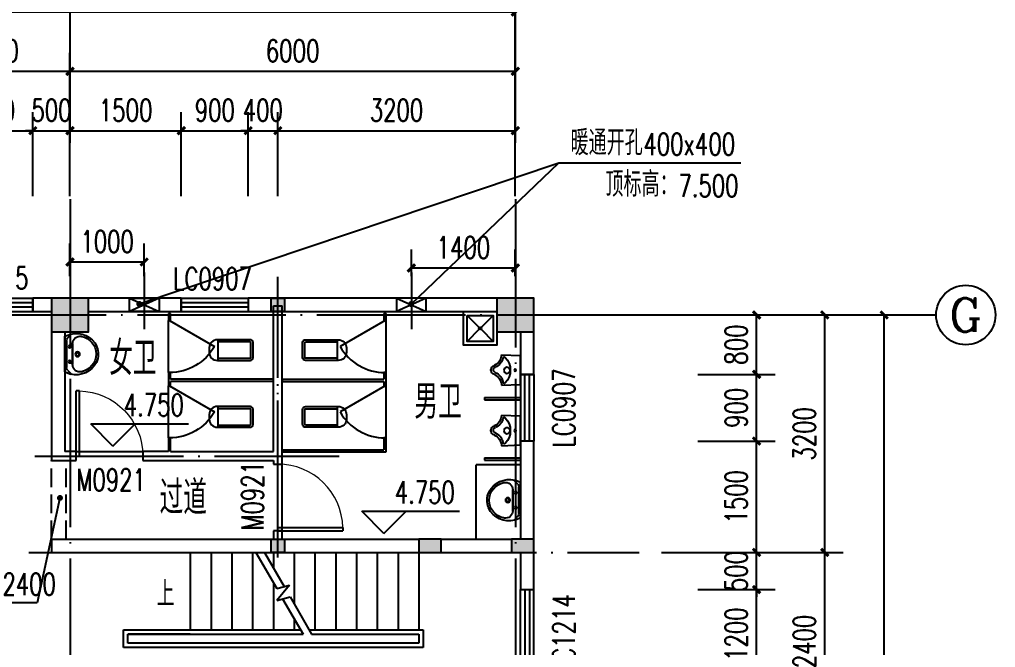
# Model space of a CAD drawing. Header units: millimetres. Extents: x 172649 to 472543, y 238332 to 449264.
# Drawn here: x 255333 to 268482, y 323793 to 332254 of the extents above; entities that cross this region are included whole.
import ezdxf
from ezdxf.enums import TextEntityAlignment as Align

# ---------------------------------------------------------------- set-up
doc = ezdxf.new("R2010")
doc.units = ezdxf.units.MM
doc.header["$LTSCALE"] = 1000
for name, pattern in [('CENTER', [2, 1.25, -0.25, 0.25, -0.25]), ('DASH', [0.35, 0.25, -0.1]), ('DOTE', [2.42, 2, -0.2, 0.02, -0.2])]:
    doc.linetypes.add(name, pattern=pattern)
for name, color, linetype in [('AXIS', 3, 'Continuous'), ('AXIS_TEXT', 7, 'Continuous'), ('COLUMN', 7, 'Continuous'), ('DIM_ELEV', 3, 'Continuous'), ('DIM_LEAD', 3, 'Continuous'), ('DIM_SYMB', 3, 'Continuous'), ('DOTE', 1, 'CENTER'), ('FUR', 8, 'Continuous'), ('PUB_DIM', 3, 'Continuous'), ('PUB_HATCH', 8, 'Continuous'), ('PUB_TEXT', 7, 'Continuous'), ('RAIL', 163, 'Continuous'), ('STAIR', 2, 'Continuous'), ('WALL', 255, 'Continuous'), ('WINDOW', 2, 'Continuous'), ('WINDOW_TEXT', 7, 'Continuous'), ('填充', 8, 'Continuous')]:
    doc.layers.add(name, color=color, linetype=linetype)
doc.styles.add('_TCH_AXIS', font='COMPLEX', dxfattribs={"bigfont": 'GBCBIG'})
doc.styles.add('_TCH_DIM', font='SIMPLEX', dxfattribs={"bigfont": 'GBCBIG'})
doc.styles.add('_TCH_DIM_T3', font='SIMPLEX', dxfattribs={"width": 0.705882, "bigfont": 'GBCBIG'})
doc.styles.add('_TCH_WINDOW', font='SIMPLEX', dxfattribs={"height": 3.5, "bigfont": 'GBCBIG'})
doc.styles.add('HZ', font='geditxt.shx', dxfattribs={"width": 0.75, "bigfont": 'hzfs_1.shx'})
doc.styles.get("Standard").update_dxf_attribs({"font": 'txt', "bigfont": 'gbcbig.shx'})
doc.dimstyles.new('_TCH_ARCH&&100', dxfattribs={"dimtxt": 297.5, "dimasz": 100, "dimexe": 250, "dimexo": 300, "dimgap": 126.25, "dimtad": 1, "dimdec": 0, "dimzin": 0, "dimdsep": 46, "dimtxsty": '_TCH_DIM_T3', "dimblk": 'ARCHTICK', "dimcen": 0.09, "dimclrt": 7, "dimazin": 2, "dimtfac": 1, "dimtdec": 0, "dimtix": 1, "dimtmove": 2, "dimatfit": 3, "dimfxl": 1, "dimtolj": 1, "dimtzin": 0, "dimarcsym": 0})

# ---------------------------------------------------------------- blocks, each defined once
blk = doc.blocks.new('831OOUV1')
for p, q in [((100, 0), (-100, 0)), ((-140, -40), (-140, -480)), ((-110, -40), (-110, -470)), ((100, -30), (-100, -30)), ((110, -470), (110, -40)), ((140, -480), (140, -40)), ((140, -470), (-140, -470)), ((-30, -590), (30, -590))]:
    blk.add_line(p, q)
for centre, radius, start, end in [((-100, -40), 40, 90, 180), ((100, -40), 40, 0, 90), ((-100, -40), 10, 90, 180), ((100, -40), 10, 0, 90), ((-30, -480), 110, 180, 270), ((30, -480), 110, 270, 0)]:
    blk.add_arc(centre, radius, start, end)
at = {"width": 0.8, "flags": 9}
for tag in ['XSIZE', 'YSIZE']:
    blk.add_attdef(tag, (0, 0), '', height=0.5, dxfattribs=at)
blk = doc.blocks.new('_E6')
for p, q in [((240, 0), (-240, 0)), ((-237, 0), (239, 0)), ((240, 0), (270, -79)), ((-213, -36), (-271, -91)), ((-240, 0), (-270, -79)), ((-179, -23), (181, -23)), ((141, -105), (-141, -105)), ((-141, -105), (141, -105)), ((217, -37), (274, -95))]:
    blk.add_line(p, q)
for centre, radius in [((-99, -65), 16.3), ((101, -65), 16.3), ((2, -172), 31.6), ((2, -172), 23)]:
    blk.add_circle(centre, radius)
for centre, radius, start, end in [((28, -152), 307, 166.1751, 244.7296), ((-141, -205), 100, 90, 190.5602), ((-179, -73), 50, 90, 133.181), ((-28, -152), 307, 297.0639, 13.8249), ((141, -205), 100, 349.4398, 90), ((181, -73), 50, 44.5607, 90), ((0, -179), 243, 190.5602, 349.4398), ((0, -201), 250, 245.8071, 296.4628), ((28, -152), 307, 266.589, 266.5936)]:
    blk.add_arc(centre, radius, start, end)
at = {"width": 0.8, "flags": 9}
for tag in ['XSIZE', 'YSIZE']:
    blk.add_attdef(tag, (0, 0), '', height=0.5, dxfattribs=at)
blk = doc.blocks.new('M_E8')
for p, q in [((-204, -257), (-194, -2)), ((-194, -2), (196, -2)), ((206, -257), (196, -2))]:
    blk.add_line(p, q)
at = {"const_width": 1.5}
for points in [[(-196, 0), (196, 0), (206, -257, -4.356259)], [(-194, -2), (-204, -257, 0.758087)]]:
    blk.add_lwpolyline(points, format="xyb", dxfattribs=at)
for points in [[(-204, -257), (-194, -258), (-194, -258), (-183, -260), (-175, -261), (-165, -264), (-156, -268), (-147, -271), (-138, -275), (-128, -281), (-119, -287), (-109, -295), (-102, -300), (-94, -308), (-86, -316), (-79, -324), (-74, -332), (-68, -340), (-62, -348), (-58, -356), (-54, -366), (-50, -374), (-43, -383), (-36, -389), (-30, -392), (-23, -395), (-17, -398), (-9, -399), (0, -399), (13, -398), (23, -395), (29, -392), (35, -389), (43, -385), (49, -380), (54, -374), (58, -366), (62, -357), (65, -347), (71, -340), (75, -332), (80, -325), (85, -319), (91, -313), (95, -308), (100, -302), (106, -295), (113, -290), (119, -285), (126, -280), (132, -277), (139, -273), (145, -271), (154, -268), (162, -264), (173, -261), (183, -259), (191, -258), (199, -257), (206, -257)], [(-2, -142), (6, -142), (12, -146), (19, -148), (25, -152), (29, -158), (34, -166), (37, -174), (39, -183), (37, -191), (35, -200), (29, -208), (25, -214), (17, -219), (12, -223), (4, -224), (-2, -224), (-6, -224), (-11, -223), (-18, -221), (-26, -217), (-32, -213), (-37, -207), (-42, -199), (-44, -190), (-45, -183), (-42, -173), (-40, -164), (-35, -158), (-31, -150), (-26, -148), (-24, -144), (-18, -143), (-14, -143), (-12, -142), (-8, -142), (-6, -141), (-2, -142)]]:
    blk.add_lwpolyline(points, dxfattribs=at)
for centre, radius in [((-1, -74), 15), ((-3, -184), 41.7)]:
    blk.add_circle(centre, radius)
for centre, radius, start, end in [((-218, -432), 176, 26.1838, 85.5792), ((-158, -223), 22.7, 134.5857, 206.4573), ((-198, -412), 179, 22.2984, 83.8043), ((-2, -389), 250, 46.6458, 133.3542), ((201, -407), 174, 100.5676, 157.7034), ((215, -425), 168, 93.3348, 155.3309), ((162, -222), 16.2, 297.1389, 62.8611), ((1, -338), 63.3, 194.7447, 345.2553), ((4, -329), 38.6, 202.7778, 341.3609)]:
    blk.add_arc(centre, radius, start, end)
blk.add_point((1, -402))
at = {"width": 0.8, "flags": 9}
for tag in ['XSIZE', 'YSIZE']:
    blk.add_attdef(tag, (0, 0), '', height=0.5, dxfattribs=at)
blk = doc.blocks.new('_ArchTick')
at = {"color": 0, "linetype": 'ByBlock', "const_width": 0.4}
blk.add_lwpolyline([(-0.5, -0.5), (0.5, 0.5)], dxfattribs=at)
blk = doc.blocks.new('*D109')
at = {"layer": 'DEFPOINTS', "color": 0}
for p in [(262013, 328906), (260613, 328498), (262013, 328498)]:
    blk.add_point(p, dxfattribs=at)
at = {"layer": 'PUB_DIM', "color": 0, "lineweight": -2}
for p, q in [((260613, 328798), (260613, 329156)), ((262013, 328798), (262013, 329156)), ((260613, 328906), (262013, 328906))]:
    blk.add_line(p, q, dxfattribs=at)
at = {"layer": 'PUB_DIM', "color": 0, "lineweight": -2, "xscale": 100, "yscale": 100, "zscale": 100, "rotation": 180}
blk.add_blockref('_ArchTick', (260613, 328906), dxfattribs=at)
at = {"layer": 'PUB_DIM', "color": 0, "lineweight": -2, "xscale": 100, "yscale": 100, "zscale": 100}
blk.add_blockref('_ArchTick', (262013, 328906), dxfattribs=at)
at = {"layer": 'PUB_DIM', "color": 7, "insert": (261313, 329181), "char_height": 297.5, "attachment_point": 5, "style": '_TCH_DIM_T3'}
blk.add_mtext('\\A1;1400', dxfattribs=at)
blk = doc.blocks.new('*D110')
at = {"layer": 'DEFPOINTS', "color": 0}
for p in [(257013, 328987), (256013, 328498), (257013, 328498)]:
    blk.add_point(p, dxfattribs=at)
at = {"layer": 'PUB_DIM', "color": 0, "lineweight": -2}
for p, q in [((256013, 328798), (256013, 329237)), ((257013, 328798), (257013, 329237)), ((256013, 328987), (257013, 328987))]:
    blk.add_line(p, q, dxfattribs=at)
at = {"layer": 'PUB_DIM', "color": 0, "lineweight": -2, "xscale": 100, "yscale": 100, "zscale": 100, "rotation": 180}
blk.add_blockref('_ArchTick', (256013, 328987), dxfattribs=at)
at = {"layer": 'PUB_DIM', "color": 0, "lineweight": -2, "xscale": 100, "yscale": 100, "zscale": 100}
blk.add_blockref('_ArchTick', (257013, 328987), dxfattribs=at)
at = {"layer": 'PUB_DIM', "color": 7, "insert": (256513, 329262), "char_height": 297.5, "attachment_point": 5, "style": '_TCH_DIM_T3'}
blk.add_mtext('\\A1;1000', dxfattribs=at)
blk = doc.blocks.new('*D314')
at = {"layer": 'DEFPOINTS', "color": 0}
for p in [(254783, 326373), (255457, 326373), (255457, 325073)]:
    blk.add_point(p, dxfattribs=at)
at = {"layer": 'PUB_DIM', "color": 0, "lineweight": -2}
for p, q in [((255157, 326373), (254533, 326373)), ((254783, 325073), (254783, 326373)), ((255157, 325073), (254533, 325073))]:
    blk.add_line(p, q, dxfattribs=at)
at = {"layer": 'PUB_DIM', "color": 0, "lineweight": -2, "xscale": 100, "yscale": 100, "zscale": 100}
for p, rotation in [((254783, 326373), 90), ((254783, 325073), 270)]:
    blk.add_blockref('_ArchTick', p, dxfattribs=dict(at, rotation=rotation))
at = {"layer": 'PUB_DIM', "color": 7, "insert": (254508, 325723), "char_height": 297.5, "attachment_point": 5, "rotation": 90, "style": '_TCH_DIM_T3'}
blk.add_mtext('\\A1;1300', dxfattribs=at)
blk = doc.blocks.new('*D495')
at = {"layer": 'DEFPOINTS', "color": 0}
for p in [(264174, 328273), (265264, 328273), (264174, 327473)]:
    blk.add_point(p, dxfattribs=at)
at = {"layer": 'PUB_DIM', "color": 0, "lineweight": -2}
for p, q in [((264474, 328273), (265514, 328273)), ((265264, 327473), (265264, 328273)), ((264474, 327473), (265514, 327473))]:
    blk.add_line(p, q, dxfattribs=at)
at = {"layer": 'PUB_DIM', "color": 0, "lineweight": -2, "xscale": 100, "yscale": 100, "zscale": 100}
for p, rotation in [((265264, 328273), 90), ((265264, 327473), 270)]:
    blk.add_blockref('_ArchTick', p, dxfattribs=dict(at, rotation=rotation))
at = {"layer": 'PUB_DIM', "color": 7, "insert": (264989, 327873), "char_height": 297.5, "attachment_point": 5, "rotation": 90, "style": '_TCH_DIM_T3'}
blk.add_mtext('\\A1;800', dxfattribs=at)
blk = doc.blocks.new('*D496')
at = {"layer": 'DEFPOINTS', "color": 0}
for p in [(264174, 327473), (265264, 327473), (264174, 326573)]:
    blk.add_point(p, dxfattribs=at)
at = {"layer": 'PUB_DIM', "color": 0, "lineweight": -2}
for p, q in [((264474, 327473), (265514, 327473)), ((265264, 326573), (265264, 327473)), ((264474, 326573), (265514, 326573))]:
    blk.add_line(p, q, dxfattribs=at)
at = {"layer": 'PUB_DIM', "color": 0, "lineweight": -2, "xscale": 100, "yscale": 100, "zscale": 100}
for p, rotation in [((265264, 327473), 90), ((265264, 326573), 270)]:
    blk.add_blockref('_ArchTick', p, dxfattribs=dict(at, rotation=rotation))
at = {"layer": 'PUB_DIM', "color": 7, "insert": (264989, 327023), "char_height": 297.5, "attachment_point": 5, "rotation": 90, "style": '_TCH_DIM_T3'}
blk.add_mtext('\\A1;900', dxfattribs=at)
blk = doc.blocks.new('*D497')
at = {"layer": 'DEFPOINTS', "color": 0}
for p in [(264174, 326573), (265264, 326573), (264174, 325073)]:
    blk.add_point(p, dxfattribs=at)
at = {"layer": 'PUB_DIM', "color": 0, "lineweight": -2}
for p, q in [((264474, 326573), (265514, 326573)), ((265264, 325073), (265264, 326573)), ((264474, 325073), (265514, 325073))]:
    blk.add_line(p, q, dxfattribs=at)
at = {"layer": 'PUB_DIM', "color": 0, "lineweight": -2, "xscale": 100, "yscale": 100, "zscale": 100}
for p, rotation in [((265264, 326573), 90), ((265264, 325073), 270)]:
    blk.add_blockref('_ArchTick', p, dxfattribs=dict(at, rotation=rotation))
at = {"layer": 'PUB_DIM', "color": 7, "insert": (264989, 325823), "char_height": 297.5, "attachment_point": 5, "rotation": 90, "style": '_TCH_DIM_T3'}
blk.add_mtext('\\A1;1500', dxfattribs=at)
blk = doc.blocks.new('*D498')
at = {"layer": 'DEFPOINTS', "color": 0}
for p in [(264174, 325073), (265264, 325073), (264174, 324573)]:
    blk.add_point(p, dxfattribs=at)
at = {"layer": 'PUB_DIM', "color": 0, "lineweight": -2}
for p, q in [((264474, 325073), (265514, 325073)), ((265264, 325073), (265264, 325173)), ((265264, 324573), (265264, 325073)), ((264474, 324573), (265514, 324573)), ((265264, 324573), (265264, 324473))]:
    blk.add_line(p, q, dxfattribs=at)
at = {"layer": 'PUB_DIM', "color": 0, "lineweight": -2, "xscale": 100, "yscale": 100, "zscale": 100}
for p, rotation in [((265264, 325073), 270), ((265264, 324573), 90)]:
    blk.add_blockref('_ArchTick', p, dxfattribs=dict(at, rotation=rotation))
at = {"layer": 'PUB_DIM', "color": 7, "insert": (264989, 324823), "char_height": 297.5, "attachment_point": 5, "rotation": 90, "style": '_TCH_DIM_T3'}
blk.add_mtext('\\A1;500', dxfattribs=at)
blk = doc.blocks.new('*D499')
at = {"layer": 'DEFPOINTS', "color": 0}
for p in [(264174, 324573), (265264, 324573), (264174, 323373)]:
    blk.add_point(p, dxfattribs=at)
at = {"layer": 'PUB_DIM', "color": 0, "lineweight": -2}
for p, q in [((264474, 324573), (265514, 324573)), ((265264, 323373), (265264, 324573)), ((264474, 323373), (265514, 323373))]:
    blk.add_line(p, q, dxfattribs=at)
at = {"layer": 'PUB_DIM', "color": 0, "lineweight": -2, "xscale": 100, "yscale": 100, "zscale": 100}
for p, rotation in [((265264, 324573), 90), ((265264, 323373), 270)]:
    blk.add_blockref('_ArchTick', p, dxfattribs=dict(at, rotation=rotation))
at = {"layer": 'PUB_DIM', "color": 7, "insert": (264989, 323973), "char_height": 297.5, "attachment_point": 5, "rotation": 90, "style": '_TCH_DIM_T3'}
blk.add_mtext('\\A1;1200', dxfattribs=at)
blk = doc.blocks.new('*D501')
at = {"layer": 'AXIS', "color": 0, "lineweight": -2}
for p, q in [((263982, 328273), (266432, 328273)), ((266182, 325073), (266182, 328273)), ((263982, 325073), (266432, 325073))]:
    blk.add_line(p, q, dxfattribs=at)
at = {"layer": 'DEFPOINTS', "color": 0}
for p in [(263682, 328273), (266182, 328273), (263682, 325073)]:
    blk.add_point(p, dxfattribs=at)
at = {"layer": 'AXIS', "color": 0, "lineweight": -2, "xscale": 100, "yscale": 100, "zscale": 100}
for p, rotation in [((266182, 328273), 90), ((266182, 325073), 270)]:
    blk.add_blockref('_ArchTick', p, dxfattribs=dict(at, rotation=rotation))
at = {"layer": 'AXIS', "color": 7, "insert": (265907, 326673), "char_height": 297.5, "attachment_point": 5, "rotation": 90, "style": '_TCH_DIM_T3'}
blk.add_mtext('\\A1;3200', dxfattribs=at)
blk = doc.blocks.new('*D502')
at = {"layer": 'AXIS', "color": 0, "lineweight": -2}
for p, q in [((263982, 325073), (266432, 325073)), ((266182, 322673), (266182, 325073)), ((263982, 322673), (266432, 322673))]:
    blk.add_line(p, q, dxfattribs=at)
at = {"layer": 'DEFPOINTS', "color": 0}
for p in [(263682, 325073), (266182, 325073), (263682, 322673)]:
    blk.add_point(p, dxfattribs=at)
at = {"layer": 'AXIS', "color": 0, "lineweight": -2, "xscale": 100, "yscale": 100, "zscale": 100}
for p, rotation in [((266182, 325073), 90), ((266182, 322673), 270)]:
    blk.add_blockref('_ArchTick', p, dxfattribs=dict(at, rotation=rotation))
at = {"layer": 'AXIS', "color": 7, "insert": (265907, 323873), "char_height": 297.5, "attachment_point": 5, "rotation": 90, "style": '_TCH_DIM_T3'}
blk.add_mtext('\\A1;2400', dxfattribs=at)
blk = doc.blocks.new('*D509')
at = {"layer": 'AXIS', "color": 0, "lineweight": -2}
for p, q in [((263982, 328273), (267232, 328273)), ((266982, 298273), (266982, 328273)), ((263982, 298273), (267232, 298273))]:
    blk.add_line(p, q, dxfattribs=at)
at = {"layer": 'DEFPOINTS', "color": 0}
for p in [(263682, 328273), (266982, 328273), (263682, 298273)]:
    blk.add_point(p, dxfattribs=at)
at = {"layer": 'AXIS', "color": 0, "lineweight": -2, "xscale": 100, "yscale": 100, "zscale": 100}
for p, rotation in [((266982, 328273), 90), ((266982, 298273), 270)]:
    blk.add_blockref('_ArchTick', p, dxfattribs=dict(at, rotation=rotation))
at = {"layer": 'AXIS', "color": 7, "insert": (266707, 313273), "char_height": 297.5, "attachment_point": 5, "rotation": 90, "style": '_TCH_DIM_T3'}
blk.add_mtext('\\A1;30000', dxfattribs=at)
blk = doc.blocks.new('*D512')
at = {"layer": 'AXIS', "color": 0, "lineweight": -2}
for p, q in [((254313, 329872), (254313, 331006)), ((255513, 329872), (255513, 331006)), ((254313, 330756), (255513, 330756))]:
    blk.add_line(p, q, dxfattribs=at)
at = {"layer": 'DEFPOINTS', "color": 0}
for p in [(255513, 330756), (254313, 329572), (255513, 329572)]:
    blk.add_point(p, dxfattribs=at)
at = {"layer": 'AXIS', "color": 0, "lineweight": -2, "xscale": 100, "yscale": 100, "zscale": 100, "rotation": 180}
blk.add_blockref('_ArchTick', (254313, 330756), dxfattribs=at)
at = {"layer": 'AXIS', "color": 0, "lineweight": -2, "xscale": 100, "yscale": 100, "zscale": 100}
blk.add_blockref('_ArchTick', (255513, 330756), dxfattribs=at)
at = {"layer": 'AXIS', "color": 7, "insert": (254913, 331031), "char_height": 297.5, "attachment_point": 5, "style": '_TCH_DIM_T3'}
blk.add_mtext('\\A1;1200', dxfattribs=at)
blk = doc.blocks.new('*D513')
at = {"layer": 'AXIS', "color": 0, "lineweight": -2}
for p, q in [((255513, 329872), (255513, 331006)), ((256013, 329872), (256013, 331006)), ((255513, 330756), (255413, 330756)), ((255513, 330756), (256013, 330756)), ((256013, 330756), (256113, 330756))]:
    blk.add_line(p, q, dxfattribs=at)
at = {"layer": 'DEFPOINTS', "color": 0}
for p in [(256013, 330756), (255513, 329572), (256013, 329572)]:
    blk.add_point(p, dxfattribs=at)
at = {"layer": 'AXIS', "color": 0, "lineweight": -2, "xscale": 100, "yscale": 100, "zscale": 100}
blk.add_blockref('_ArchTick', (255513, 330756), dxfattribs=at)
at = {"layer": 'AXIS', "color": 0, "lineweight": -2, "xscale": 100, "yscale": 100, "zscale": 100, "rotation": 180}
blk.add_blockref('_ArchTick', (256013, 330756), dxfattribs=at)
at = {"layer": 'AXIS', "color": 7, "insert": (255763, 331031), "char_height": 297.5, "attachment_point": 5, "style": '_TCH_DIM_T3'}
blk.add_mtext('\\A1;500', dxfattribs=at)
blk = doc.blocks.new('*D514')
at = {"layer": 'AXIS', "color": 0, "lineweight": -2}
for p, q in [((256013, 329872), (256013, 331006)), ((257513, 329872), (257513, 331006)), ((256013, 330756), (257513, 330756))]:
    blk.add_line(p, q, dxfattribs=at)
at = {"layer": 'DEFPOINTS', "color": 0}
for p in [(257513, 330756), (256013, 329572), (257513, 329572)]:
    blk.add_point(p, dxfattribs=at)
at = {"layer": 'AXIS', "color": 0, "lineweight": -2, "xscale": 100, "yscale": 100, "zscale": 100, "rotation": 180}
blk.add_blockref('_ArchTick', (256013, 330756), dxfattribs=at)
at = {"layer": 'AXIS', "color": 0, "lineweight": -2, "xscale": 100, "yscale": 100, "zscale": 100}
blk.add_blockref('_ArchTick', (257513, 330756), dxfattribs=at)
at = {"layer": 'AXIS', "color": 7, "insert": (256763, 331031), "char_height": 297.5, "attachment_point": 5, "style": '_TCH_DIM_T3'}
blk.add_mtext('\\A1;1500', dxfattribs=at)
blk = doc.blocks.new('*D515')
at = {"layer": 'AXIS', "color": 0, "lineweight": -2}
for p, q in [((257513, 329872), (257513, 331006)), ((258413, 329872), (258413, 331006)), ((257513, 330756), (258413, 330756))]:
    blk.add_line(p, q, dxfattribs=at)
at = {"layer": 'DEFPOINTS', "color": 0}
for p in [(258413, 330756), (257513, 329572), (258413, 329572)]:
    blk.add_point(p, dxfattribs=at)
at = {"layer": 'AXIS', "color": 0, "lineweight": -2, "xscale": 100, "yscale": 100, "zscale": 100, "rotation": 180}
blk.add_blockref('_ArchTick', (257513, 330756), dxfattribs=at)
at = {"layer": 'AXIS', "color": 0, "lineweight": -2, "xscale": 100, "yscale": 100, "zscale": 100}
blk.add_blockref('_ArchTick', (258413, 330756), dxfattribs=at)
at = {"layer": 'AXIS', "color": 7, "insert": (257963, 331031), "char_height": 297.5, "attachment_point": 5, "style": '_TCH_DIM_T3'}
blk.add_mtext('\\A1;900', dxfattribs=at)
blk = doc.blocks.new('*D516')
at = {"layer": 'AXIS', "color": 0, "lineweight": -2}
for p, q in [((258413, 329872), (258413, 331006)), ((258813, 329872), (258813, 331006)), ((258413, 330756), (258313, 330756)), ((258413, 330756), (258813, 330756)), ((258813, 330756), (258913, 330756))]:
    blk.add_line(p, q, dxfattribs=at)
at = {"layer": 'DEFPOINTS', "color": 0}
for p in [(258813, 330756), (258413, 329572), (258813, 329572)]:
    blk.add_point(p, dxfattribs=at)
at = {"layer": 'AXIS', "color": 0, "lineweight": -2, "xscale": 100, "yscale": 100, "zscale": 100}
blk.add_blockref('_ArchTick', (258413, 330756), dxfattribs=at)
at = {"layer": 'AXIS', "color": 0, "lineweight": -2, "xscale": 100, "yscale": 100, "zscale": 100, "rotation": 180}
blk.add_blockref('_ArchTick', (258813, 330756), dxfattribs=at)
at = {"layer": 'AXIS', "color": 7, "insert": (258613, 331031), "char_height": 297.5, "attachment_point": 5, "style": '_TCH_DIM_T3'}
blk.add_mtext('\\A1;400', dxfattribs=at)
blk = doc.blocks.new('*D517')
at = {"layer": 'AXIS', "color": 0, "lineweight": -2}
for p, q in [((258813, 329872), (258813, 331006)), ((262013, 329872), (262013, 331006)), ((258813, 330756), (262013, 330756))]:
    blk.add_line(p, q, dxfattribs=at)
at = {"layer": 'DEFPOINTS', "color": 0}
for p in [(262013, 330756), (258813, 329572), (262013, 329572)]:
    blk.add_point(p, dxfattribs=at)
at = {"layer": 'AXIS', "color": 0, "lineweight": -2, "xscale": 100, "yscale": 100, "zscale": 100, "rotation": 180}
blk.add_blockref('_ArchTick', (258813, 330756), dxfattribs=at)
at = {"layer": 'AXIS', "color": 0, "lineweight": -2, "xscale": 100, "yscale": 100, "zscale": 100}
blk.add_blockref('_ArchTick', (262013, 330756), dxfattribs=at)
at = {"layer": 'AXIS', "color": 7, "insert": (260413, 331031), "char_height": 297.5, "attachment_point": 5, "style": '_TCH_DIM_T3'}
blk.add_mtext('\\A1;3200', dxfattribs=at)
blk = doc.blocks.new('*D519')
at = {"layer": 'AXIS', "color": 0, "lineweight": -2}
for p, q in [((253913, 330672), (253913, 331806)), ((256013, 330672), (256013, 331806)), ((253913, 331556), (256013, 331556))]:
    blk.add_line(p, q, dxfattribs=at)
at = {"layer": 'DEFPOINTS', "color": 0}
for p in [(256013, 331556), (253913, 330372), (256013, 330372)]:
    blk.add_point(p, dxfattribs=at)
at = {"layer": 'AXIS', "color": 0, "lineweight": -2, "xscale": 100, "yscale": 100, "zscale": 100, "rotation": 180}
blk.add_blockref('_ArchTick', (253913, 331556), dxfattribs=at)
at = {"layer": 'AXIS', "color": 0, "lineweight": -2, "xscale": 100, "yscale": 100, "zscale": 100}
blk.add_blockref('_ArchTick', (256013, 331556), dxfattribs=at)
at = {"layer": 'AXIS', "color": 7, "insert": (254963, 331831), "char_height": 297.5, "attachment_point": 5, "style": '_TCH_DIM_T3'}
blk.add_mtext('\\A1;2100', dxfattribs=at)
blk = doc.blocks.new('*D520')
at = {"layer": 'AXIS', "color": 0, "lineweight": -2}
for p, q in [((256013, 330672), (256013, 331806)), ((262013, 330672), (262013, 331806)), ((256013, 331556), (262013, 331556))]:
    blk.add_line(p, q, dxfattribs=at)
at = {"layer": 'DEFPOINTS', "color": 0}
for p in [(262013, 331556), (256013, 330372), (262013, 330372)]:
    blk.add_point(p, dxfattribs=at)
at = {"layer": 'AXIS', "color": 0, "lineweight": -2, "xscale": 100, "yscale": 100, "zscale": 100, "rotation": 180}
blk.add_blockref('_ArchTick', (256013, 331556), dxfattribs=at)
at = {"layer": 'AXIS', "color": 0, "lineweight": -2, "xscale": 100, "yscale": 100, "zscale": 100}
blk.add_blockref('_ArchTick', (262013, 331556), dxfattribs=at)
at = {"layer": 'AXIS', "color": 7, "insert": (259013, 331831), "char_height": 297.5, "attachment_point": 5, "style": '_TCH_DIM_T3'}
blk.add_mtext('\\A1;6000', dxfattribs=at)
blk = doc.blocks.new('*D521')
at = {"layer": 'AXIS', "color": 0, "lineweight": -2}
for p, q in [((248513, 330894), (248513, 332606)), ((262013, 330894), (262013, 332606)), ((248513, 332356), (262013, 332356))]:
    blk.add_line(p, q, dxfattribs=at)
at = {"layer": 'DEFPOINTS', "color": 0}
for p in [(262013, 332356), (248513, 330594), (262013, 330594)]:
    blk.add_point(p, dxfattribs=at)
at = {"layer": 'AXIS', "color": 0, "lineweight": -2, "xscale": 100, "yscale": 100, "zscale": 100, "rotation": 180}
blk.add_blockref('_ArchTick', (248513, 332356), dxfattribs=at)
at = {"layer": 'AXIS', "color": 0, "lineweight": -2, "xscale": 100, "yscale": 100, "zscale": 100}
blk.add_blockref('_ArchTick', (262013, 332356), dxfattribs=at)
at = {"layer": 'AXIS', "color": 7, "insert": (255263, 332631), "char_height": 297.5, "attachment_point": 5, "style": '_TCH_DIM_T3'}
blk.add_mtext('\\A1;13500', dxfattribs=at)
blk = doc.blocks.new('$TCHSYS$WIN2D')
for p, q in [((-0.5, 0.5), (0.5, 0.5)), ((-0.5, 0.5), (-0.5, -0.5)), ((0.5, 0.5), (0.5, -0.5)), ((0.5, 0.167), (-0.5, 0.167)), ((0.5, -0.167), (-0.5, -0.167)), ((-0.5, -0.5), (0.5, -0.5))]:
    blk.add_line(p, q)
blk = doc.blocks.new('$DorLib2D$00000001')
for p, q in [((0.45, 0.975), (0.5, 0.975)), ((0.45, 0), (0.45, 0.975)), ((0.5, 0), (0.5, 0.975)), ((0.5, 0), (0.45, 0))]:
    blk.add_line(p, q)
at = {"lineweight": 13}
blk.add_arc((0.475, 0), 0.975, 91.4693, 180, dxfattribs=at)
blk = doc.blocks.new('$DorLib2D$00000228')
at = {"color": 0}
blk.add_line((0.5, 0), (0, 0.866), dxfattribs=at)
blk.add_arc((0.5, 0), 1, 120, 180, dxfattribs=at)
blk = doc.blocks.new('_FZH')
blk.add_lwpolyline([(-0.5, -0.5), (0.5, -0.5), (0.5, 0.5), (-0.5, 0.5)], close=True)
at = {"layer": 'PUB_HATCH'}
blk.add_solid([(-0.5, -0.5), (0.5, -0.5), (-0.5, 0.5), (0.5, 0.5)], dxfattribs=at)

msp = doc.modelspace()

# ---------------------------------------------------------------- hatches: boundary and pattern name
at = {"layer": 'COLUMN'}
h = msp.add_hatch(color=256, dxfattribs=at)
h.paths.add_polyline_path([(258903.3, 328317.7), (258903.3, 328407.7), (258723.3, 328407.7), (258723.3, 328317.7)])
h.paths.add_polyline_path([(258903.3, 328407.7), (258903.3, 328497.7), (258723.3, 328497.7), (258723.3, 328407.7)])
h = msp.add_hatch(color=256, dxfattribs=at)
h.paths.add_polyline_path([(258903.3, 325072.7), (258903.3, 325162.7), (258723.3, 325162.7), (258723.3, 325072.7)])
h.paths.add_polyline_path([(258903.3, 325162.7), (258903.3, 325252.7), (258723.3, 325252.7), (258723.3, 325162.7)])

# ---------------------------------------------------------------- linework, layer by layer
at = {"layer": 'AXIS'}
for p, q in [((256013.3, 330593.6), (256013.3, 333055.9)), ((262013.3, 330593.6), (262013.3, 333055.9)), ((263682.2, 328272.7), (267682.2, 328272.7))]:
    msp.add_line(p, q, dxfattribs=at)
msp.add_circle((268082.2, 328272.7), 400, dxfattribs=at)
at = {"layer": 'COLUMN'}
for points in [[(258723.3, 328497.7), (258903.3, 328497.7), (258903.3, 328317.7), (258723.3, 328317.7), (258723.3, 328497.7)], [(258723.3, 325252.7), (258903.3, 325252.7), (258903.3, 325072.7), (258723.3, 325072.7), (258723.3, 325252.7)]]:
    msp.add_lwpolyline(points, dxfattribs=at)
at = {"layer": 'DIM_ELEV'}
for p, q in [((256591.9, 326506.3), (256291.9, 326806.3)), ((256291.9, 326806.3), (257607.9, 326806.3)), ((256591.9, 326506.3), (256891.9, 326806.3)), ((260243.5, 325329.8), (259943.5, 325629.8)), ((259943.5, 325629.8), (261259.5, 325629.8)), ((260243.5, 325329.8), (260543.5, 325629.8))]:
    msp.add_line(p, q, dxfattribs=at)
at = {"layer": 'DIM_LEAD'}
for p, q in [((256946.4, 328421.5), (262601.4, 330320.7)), ((256946.4, 328421.5), (262601.4, 330320.7)), ((260608.4, 328420.1), (262601.4, 330320.7)), ((262601.4, 330320.7), (265050.5, 330320.7)), ((255877.8, 325807.9), (255573, 324392.2)), ((255573, 324392.2), (254120.8, 324392.2))]:
    msp.add_line(p, q, dxfattribs=at)
at = {"layer": 'DIM_LEAD', "const_width": 40}
for points in [[(256927.4, 328415.1, 1), (256965.4, 328427.8, 1)], [(256927.4, 328415.1, 1), (256965.4, 328427.8, 1)], [(260594, 328406.3, 1), (260622.9, 328433.9, 1)], [(255882, 325827.5, 1), (255873.6, 325788.4, 1)]]:
    msp.add_lwpolyline(points, format="xyb", close=True, dxfattribs=at)
at = {"layer": 'DIM_SYMB'}
for points in [[(256653.3, 323302.7, 0, 0, 0), (261313.3, 323302.7, 0, 0, 0), (261313.3, 324522.7, 0, 0, 0), (259333.3, 324522.7, 80, 0, 0), (259033.3, 324522.7, 0, 0, 0)], [(257493.3, 324522.7, 0, 0, 0), (258453.3, 324522.7, 80, 0, 0), (258753.3, 324522.7, 0, 0, 0)]]:
    msp.add_lwpolyline(points, format="xyseb", dxfattribs=at)
at = {"layer": 'DOTE', "linetype": 'DOTE'}
for p, q in [((256013.3, 329833.7), (256013.3, 295696.2)), ((262013.3, 329833.7), (262013.3, 295447)), ((257013.3, 328844.5), (257013.3, 328080.1)), ((258813.3, 325119.5), (258813.3, 328784.6)), ((258813.3, 325004.3), (258813.3, 328781.9)), ((260613.3, 328844.5), (260613.3, 328080.1)), ((247240.6, 328272.7), (263682.2, 328272.7)), ((255540.9, 326372.7), (259638, 326372.7)), ((255457.2, 325072.7), (263682.2, 325072.7))]:
    msp.add_line(p, q, dxfattribs=at)
at = {"layer": 'FUR'}
for p, q in [((261363.3, 328267.7), (261525.9, 328105.1)), ((261713.3, 328267.7), (261550.7, 328105.1)), ((261525.9, 328080.3), (261363.3, 327917.7)), ((261550.7, 328080.3), (261713.3, 327917.7))]:
    msp.add_line(p, q, dxfattribs=at)
msp.add_lwpolyline([(261313.3, 328317.7), (261763.3, 328317.7), (261763.3, 327867.7), (261313.3, 327867.7), (261313.3, 328317.7)], dxfattribs=at)
msp.add_lwpolyline([(261363.3, 328267.7), (261713.3, 328267.7), (261713.3, 327917.7), (261363.3, 327917.7)], close=True, dxfattribs=at)
msp.add_circle((261538.3, 328092.7), 17.5, dxfattribs=at)
at = {"layer": 'RAIL'}
for p, q in [((257338.3, 328292.7), (257338.3, 328196.8)), ((257368.3, 328292.7), (257338.3, 328292.7)), ((257368.3, 328196.8), (257368.3, 328292.7)), ((260243.3, 328292.7), (260243.3, 328196.8)), ((260273.3, 328292.7), (260243.3, 328292.7)), ((260273.3, 328196.8), (260273.3, 328292.7)), ((257338.3, 328196.8), (257368.3, 328196.8)), ((257338.3, 327496.8), (257338.3, 328196.8)), ((260243.3, 328196.8), (260273.3, 328196.8)), ((260273.3, 327496.8), (260273.3, 328196.8)), ((257368.3, 327496.8), (257338.3, 327496.8)), ((257338.3, 327496.8), (257338.3, 327392.7)), ((257368.3, 327407.7), (257368.3, 327496.8)), ((260273.3, 327496.8), (260243.3, 327496.8)), ((260243.3, 327496.8), (260243.3, 327407.7)), ((260273.3, 327392.7), (260273.3, 327496.8)), ((257338.3, 327392.7), (257338.3, 327316.4)), ((257338.3, 327316.4), (257368.3, 327316.4)), ((257338.3, 326616.4), (257338.3, 327316.4)), ((258753.3, 327407.7), (257368.3, 327407.7)), ((258753.3, 327377.7), (257368.3, 327377.7)), ((257368.3, 327316.4), (257368.3, 327377.7)), ((258753.3, 327377.7), (258753.3, 327407.7)), ((258873.3, 327407.7), (260243.3, 327407.7)), ((258873.3, 327407.7), (258873.3, 327377.7)), ((258873.3, 327377.7), (260243.3, 327377.7)), ((260243.3, 327377.7), (260243.3, 327316.4)), ((260243.3, 327316.4), (260273.3, 327316.4)), ((260273.3, 327316.4), (260273.3, 327392.7)), ((260273.3, 326616.4), (260273.3, 327316.4)), ((261599, 327161.3), (262083.3, 327161.3)), ((261599, 327161.3), (261599, 327131.3)), ((262083.3, 327161.3), (262083.3, 327131.3)), ((261599, 327131.3), (262083.3, 327131.3)), ((257368.3, 326616.4), (257338.3, 326616.4)), ((257338.3, 326616.4), (257338.3, 326432.7)), ((257368.3, 326432.7), (257368.3, 326616.4)), ((260273.3, 326616.4), (260243.3, 326616.4)), ((260243.3, 326616.4), (260243.3, 326457.7)), ((260273.3, 326427.7), (260273.3, 326616.4)), ((258873.3, 326457.7), (260243.3, 326457.7)), ((258873.3, 326457.7), (258873.3, 326427.7)), ((258873.3, 326427.7), (260273.3, 326427.7)), ((261483.3, 325252.7), (261483.3, 326252.7)), ((262083.3, 326252.7), (261483.3, 326252.7)), ((261599, 326346.3), (262083.3, 326346.3)), ((261599, 326346.3), (261599, 326316.3)), ((261599, 326316.3), (262083.3, 326316.3)), ((262083.3, 326346.3), (262083.3, 326316.3))]:
    msp.add_line(p, q, dxfattribs=at)
at = {"layer": 'STAIR'}
for p, q in [((256813.3, 328497.7), (257213.3, 328497.7)), ((256813.3, 328317.7), (256813.3, 328497.7)), ((256813.3, 328497.7), (257213.3, 328317.7)), ((257213.3, 328497.7), (256813.3, 328317.7)), ((257213.3, 328497.7), (257213.3, 328317.7)), ((260813.3, 328497.7), (260413.3, 328497.7)), ((260413.3, 328497.7), (260413.3, 328317.7)), ((260813.3, 328497.7), (260413.3, 328317.7)), ((260413.3, 328497.7), (260813.3, 328317.7)), ((260813.3, 328317.7), (260813.3, 328497.7)), ((257213.3, 328317.7), (256813.3, 328317.7)), ((260413.3, 328317.7), (260813.3, 328317.7)), ((257633.3, 325072.7), (258518, 325072.7)), ((257633.3, 325072.7), (257633.3, 324032.7)), ((257913.3, 325072.7), (257913.3, 324032.7)), ((258193.3, 325072.7), (258193.3, 324032.7)), ((258473.3, 325072.7), (258473.3, 324032.7)), ((258518, 325072.7), (258798.3, 324587.1)), ((258633.5, 325072.7), (260713.3, 325072.7)), ((258633.5, 325072.7), (258898.3, 324613.9)), ((258753.3, 325072.7), (258753.3, 324865.2)), ((259033.3, 325072.7), (259033.3, 324380.2)), ((259313.3, 325072.7), (259313.3, 324032.7)), ((259593.3, 325072.7), (259593.3, 324032.7)), ((259873.3, 325072.7), (259873.3, 324032.7)), ((260153.3, 325072.7), (260153.3, 324032.7)), ((260433.3, 325072.7), (260433.3, 324032.7)), ((260713.3, 325072.7), (260713.3, 324032.7)), ((258753.3, 324665.2), (258753.3, 324032.7)), ((258970.7, 324633.3), (258797.8, 324427.3)), ((258798.3, 324587.1), (258970.7, 324633.3)), ((258797.8, 324427.3), (258978.2, 324475.6)), ((258878.2, 324448.8), (259153.1, 323972.7)), ((258978.2, 324475.6), (259268.5, 323972.7)), ((259033.3, 324180.2), (259033.3, 324032.7)), ((256733.3, 323792.7), (256733.3, 324032.7)), ((256733.3, 324032.7), (259118.4, 324032.7)), ((259233.9, 324032.7), (260773.3, 324032.7)), ((260773.3, 324032.7), (260773.3, 323792.7)), ((256793.3, 323852.7), (256793.3, 323972.7)), ((256793.3, 323972.7), (259153.1, 323972.7)), ((257633.3, 323972.7), (256793.3, 323972.7)), ((257633.3, 323972.7), (259153.1, 323972.7)), ((259268.5, 323972.7), (260713.3, 323972.7)), ((259268.5, 323972.7), (260713.3, 323972.7)), ((260713.3, 323972.7), (260713.3, 323852.7)), ((260773.3, 323792.7), (256733.3, 323792.7)), ((260713.3, 323852.7), (256793.3, 323852.7)), ((260713.3, 323852.7), (256793.3, 323852.7))]:
    msp.add_line(p, q, dxfattribs=at)
at = {"layer": 'WALL'}
for p, q in [((255763.3, 328497.7), (255513.3, 328497.7)), ((255513.3, 328497.7), (255513.3, 328317.7)), ((257513.2, 328497.7), (256263.3, 328497.7)), ((257513.2, 328317.7), (257513.2, 328497.7)), ((261763.3, 328497.7), (258413.2, 328497.7)), ((258413.2, 328497.7), (258413.2, 328317.7)), ((258753.3, 326432.7), (258753.3, 328396.9)), ((258753.3, 328396.9), (258873.3, 328396.9)), ((258873.3, 326372.7), (258873.3, 328396.9)), ((255513.3, 328317.7), (255763.3, 328317.7)), ((256263.3, 328317.7), (257513.2, 328317.7)), ((258413.2, 328317.7), (261763.3, 328317.7)), ((255763.3, 328047.7), (255763.3, 326312.7)), ((255943.3, 328047.7), (255943.3, 326432.7)), ((262083.3, 328047.7), (262083.3, 327472.7)), ((262263.3, 327472.7), (262263.3, 328047.7)), ((262083.3, 327472.7), (262263.3, 327472.7)), ((262263.3, 326572.7), (262083.3, 326572.7)), ((262083.3, 326572.7), (262083.3, 325252.7)), ((262263.3, 325252.7), (262263.3, 326572.7)), ((256095.7, 326432.7), (255943.3, 326432.7)), ((256095.7, 326312.7), (256095.7, 326432.7)), ((257338.3, 326432.7), (256995.7, 326432.7)), ((256995.7, 326432.7), (256995.7, 326312.7)), ((257368.3, 326432.7), (258753.3, 326432.7)), ((258873.3, 326263.5), (258873.3, 326372.7)), ((255763.3, 326312.7), (256095.7, 326312.7)), ((256995.7, 326312.7), (257353.3, 326312.7)), ((257353.3, 326312.7), (258753.3, 326312.7)), ((258753.3, 326312.7), (258753.3, 326263.5)), ((258753.3, 326263.5), (258873.3, 326263.5)), ((258873.3, 325363.5), (258753.3, 325363.5)), ((258753.3, 325363.5), (258753.3, 325252.7)), ((258873.3, 325252.7), (258873.3, 325363.5)), ((255763.3, 325252.7), (258753.3, 325252.7)), ((255763.3, 325252.7), (255763.3, 325072.7)), ((258873.3, 325252.7), (260713.3, 325252.7)), ((261013.3, 325252.7), (261963.3, 325252.7)), ((255763.3, 325072.7), (258813.3, 325072.7)), ((258813.3, 325072.7), (260713.3, 325072.7)), ((261013.3, 325072.7), (261963.3, 325072.7)), ((262083.3, 325072.7), (262083.3, 324572.7)), ((262263.3, 324572.7), (262263.3, 325072.7)), ((262083.3, 324572.7), (262263.3, 324572.7))]:
    msp.add_line(p, q, dxfattribs=at)
at = {"layer": 'WINDOW'}
for p, q in [((256095.7, 326432.7), (256995.7, 326432.7)), ((258873.3, 325363.5), (258873.3, 326263.5))]:
    msp.add_line(p, q, dxfattribs=at)
at = {"layer": '填充', "linetype": 'DASH'}
for p, q in [((255763.3, 325252.7), (255763.3, 326312.7)), ((255963.3, 325252.7), (255963.3, 326312.7))]:
    msp.add_line(p, q, dxfattribs=at)

# ---------------------------------------------------------------- block references
at = {"layer": 'COLUMN', "xscale": 450, "yscale": 500, "zscale": 500, "rotation": 270}
for p in [(256013.3, 328272.7), (262013.3, 328272.7)]:
    msp.add_blockref('_FZH', p, dxfattribs=at)
at = {"layer": 'FUR', "rotation": 270}
for p in [(258479, 327799.8), (258479, 326899.8)]:
    msp.add_blockref('831OOUV1', p, dxfattribs=at)
at = {"layer": 'FUR', "xscale": -1}
for name, p, rotation in [('831OOUV1', (259147.5, 327799.8), 90), ('M_E8', (262084.8, 327530.7), 270), ('831OOUV1', (259147.5, 326899.8), 90), ('M_E8', (262084.8, 326715.7), 270)]:
    msp.add_blockref(name, p, dxfattribs=dict(at, rotation=rotation))
at = {"layer": 'RAIL', "xscale": 700, "zscale": 30, "rotation": 90}
for p, yscale in [((257353.3, 327846.8), -700), ((260258.3, 327846.8), 700), ((257353.3, 326966.4), -700), ((260258.3, 326966.4), 700)]:
    msp.add_blockref('$DorLib2D$00000228', p, dxfattribs=dict(at, yscale=yscale))
at = {"layer": 'RAIL', "xscale": -1}
for p, rotation in [((255943.3, 327746), 90), ((262083.3, 325776.3), 270)]:
    msp.add_blockref('_E6', p, dxfattribs=dict(at, rotation=rotation))
at = {"layer": 'WALL', "xscale": 300, "yscale": 180, "zscale": 180}
for p in [(260863.3, 325162.7), (262113.3, 325162.7)]:
    msp.add_blockref('_FZH', p, dxfattribs=at)
at = {"layer": 'WINDOW'}
ref = msp.add_blockref('$TCHSYS$WIN2D', (254913.3, 328407.7), dxfattribs=dict(at, xscale=1200, yscale=-180, zscale=1200))
ref.add_attrib('A', 'LC1215', (254393.3, 328624), dxfattribs={"layer": 'WINDOW_TEXT', "height": 297.5, "style": '_TCH_WINDOW', "width": 0.705882})
ref = msp.add_blockref('$TCHSYS$WIN2D', (257963.2, 328407.7), dxfattribs=dict(at, xscale=900, yscale=180, zscale=900, rotation=359.9999999999989))
ref.add_attrib('A', 'LC0907', (257403.2, 328613.2), dxfattribs={"layer": 'WINDOW_TEXT', "height": 297.5, "style": '_TCH_WINDOW', "width": 0.705882})
ref = msp.add_blockref('$TCHSYS$WIN2D', (262173.3, 327022.7), dxfattribs=dict(at, xscale=900, yscale=180, zscale=900, rotation=270))
ref.add_attrib('A', 'LC0907', (262813.9, 326487.9), dxfattribs={"layer": 'WINDOW_TEXT', "height": 297.5, "rotation": 90, "style": '_TCH_WINDOW', "width": 0.705882})
ref = msp.add_blockref('$DorLib2D$00000001', (256545.7, 326372.7), dxfattribs=dict(at, xscale=-900, yscale=900, zscale=-900))
ref.add_attrib('A', 'M0921', (256100.7, 325901.4), dxfattribs={"layer": 'WINDOW_TEXT', "height": 297.5, "style": '_TCH_WINDOW', "width": 0.705882})
ref = msp.add_blockref('$DorLib2D$00000001', (258813.3, 325813.5), dxfattribs=dict(at, xscale=-900, yscale=-900, zscale=-900, rotation=90))
ref.add_attrib('A', 'M0921', (258622.1, 325368.5), dxfattribs={"layer": 'WINDOW_TEXT', "height": 297.5, "rotation": 90, "style": '_TCH_WINDOW', "width": 0.705882})
ref = msp.add_blockref('$TCHSYS$WIN2D', (262173.3, 323972.7), dxfattribs=dict(at, xscale=-1200, yscale=-180, zscale=-1200, rotation=270))
ref.add_attrib('A', 'LC1214', (262815.4, 323447.7), dxfattribs={"layer": 'WINDOW_TEXT', "height": 297.5, "rotation": 90, "style": '_TCH_WINDOW', "width": 0.705882})

# ---------------------------------------------------------------- texts
at = {"layer": 'AXIS_TEXT', "style": '_TCH_AXIS', "width": 1.166667}
msp.add_text('G', height=452.5, dxfattribs=at).set_placement((267856, 328046.5), (268308.5, 328046.5), align=Align.FIT)
at = {"layer": 'PUB_TEXT', "style": '_TCH_DIM'}
for s, height, p in [('暖通开孔', 337.59, (262757.5, 330425.7)), ('顶标高：', 337.59, (263227.5, 329865.7)), ('上', 337.6, (257179.8, 324347.7))]:
    msp.add_text(s, height=height, dxfattribs=at).set_placement(p)
at = {"layer": 'PUB_TEXT'}
for s, height, style, width, p in [('400x400', 297.5, '_TCH_DIM', 0.705882, (263740.5, 330425.7)), ('7.500', 297.5, '_TCH_DIM', 0.705882, (264210.5, 329865.7)), ('女卫 ', 456.38, 'HZ', 0.7, (256540.9, 327460.4)), ('男卫 ', 456.38, 'HZ', 0.7, (260652.3, 326875)), ('4.750', 297.5, '_TCH_DIM', 0.705882, (256737.9, 326911.3)), ('过道', 456.38, 'HZ', 0.7, (257219.9, 325583.2)), ('4.750', 297.5, '_TCH_DIM', 0.705882, (260389.5, 325734.8)), ('2400', 297.5, '_TCH_DIM', 0.705882, (255103.8, 324497.2))]:
    msp.add_text(s, height=height, dxfattribs=dict(at, style=style, width=width)).set_placement(p)

# ---------------------------------------------------------------- dimensions: what is measured, and where the dimension line sits
at = {"layer": 'AXIS'}
for p1, p2, distance, text, picture, middle in [((248513.3, 330593.6), (262013.3, 330593.6), 1762.3, '13500', '*D521', (255263.3, 332630.9)), ((253913.3, 330372.1), (256013.3, 330372.1), 1183.9, '2100', '*D519', (254963.3, 331830.9)), ((256013.3, 330372.1), (262013.3, 330372.1), 1183.9, '6000', '*D520', (259013.3, 331830.9)), ((254313.3, 329572.1), (255513.3, 329572.1), 1183.9, '1200', '*D512', (254913.3, 331030.9)), ((255513.3, 329572.1), (256013.3, 329572.1), 1183.9, '500', '*D513', (255763.3, 331030.9)), ((256013.3, 329572.1), (257513.2, 329572.1), 1183.9, '1500', '*D514', (256763.2, 331030.9)), ((257513.2, 329572.1), (258413.2, 329572.1), 1183.9, '900', '*D515', (257963.2, 331030.9)), ((258413.2, 329572.1), (258813.3, 329572.1), 1183.9, '400', '*D516', (258613.2, 331030.9)), ((258813.3, 329572.1), (262013.3, 329572.1), 1183.9, '3200', '*D517', (260413.3, 331030.9)), ((263682.2, 325072.7), (263682.2, 328272.7), -2500, '3200', '*D501', (265907.2, 326672.7)), ((263682.2, 298272.7), (263682.2, 328272.7), -3300, '30000', '*D509', (266707.2, 313272.7)), ((263682.2, 322672.7), (263682.2, 325072.7), -2500, '2400', '*D502', (265907.2, 323872.7))]:
    dim = msp.add_aligned_dim(p1=p1, p2=p2, distance=distance, text=text, dimstyle='_TCH_ARCH&&100', dxfattribs=at)
    dim.commit()
    dim.dimension.update_dxf_attribs({"geometry": picture, "text_midpoint": middle})
at = {"layer": 'PUB_DIM'}
for p1, p2, distance, text, picture, middle in [((256013.3, 328497.7), (257013.3, 328497.7), 489.4, '1000', '*D110', (256513.3, 329262.1)), ((260613.3, 328497.7), (262013.3, 328497.7), 408.1, '1400', '*D109', (261313.3, 329180.8)), ((264173.6, 327472.7), (264173.6, 328272.7), -1090.5, '800', '*D495', (264989.1, 327872.7)), ((264173.6, 326572.7), (264173.6, 327472.7), -1090.5, '900', '*D496', (264989.1, 327022.7)), ((264173.6, 325072.7), (264173.6, 326572.7), -1090.5, '1500', '*D497', (264989.1, 325822.7)), ((255457.2, 325072.7), (255457.2, 326372.7), 673.8, '1300', '*D314', (254508.4, 325722.7)), ((264173.6, 324572.7), (264173.6, 325072.7), -1090.5, '500', '*D498', (264989.1, 324822.7)), ((264173.6, 323372.7), (264173.6, 324572.7), -1090.5, '1200', '*D499', (264989.1, 323972.7))]:
    dim = msp.add_aligned_dim(p1=p1, p2=p2, distance=distance, text=text, dimstyle='_TCH_ARCH&&100', dxfattribs=at)
    dim.commit()
    dim.dimension.update_dxf_attribs({"geometry": picture, "text_midpoint": middle})

doc.saveas('drawing.dxf')
